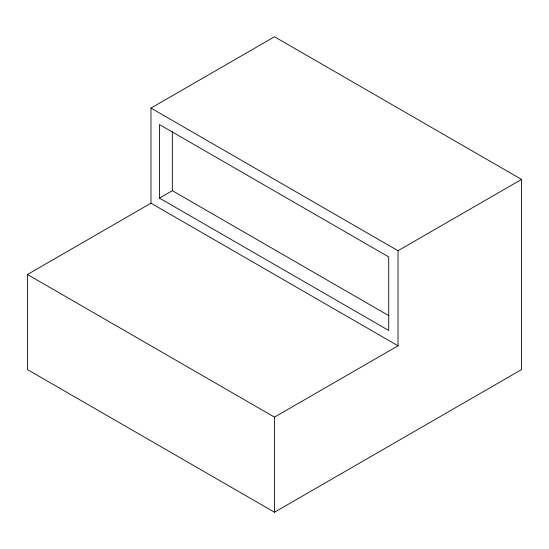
<?xml version="1.0" encoding="UTF-8"?>
<svg xmlns="http://www.w3.org/2000/svg" width="549" height="549" viewBox="0 0 549 549"><rect width="100%" height="100%" fill="white"/><g stroke="black" fill="none" stroke-linecap="round" stroke-linejoin="round"><path stroke-width="0.82" d="M150.975 108.091L274.5 36.776L521.55 179.413L521.55 369.587L274.5 512.224L27.45 369.587L27.45 274.5L150.975 203.185L398.025 345.815L398.025 250.728L150.975 108.091L150.975 203.185M159.478 198.114L388.726 330.471L388.726 256.925L159.478 124.568L159.478 198.114L172.345 190.688L388.98 315.757M398.025 250.728L521.55 179.413M27.45 274.5L274.5 417.13L398.025 345.815M274.5 417.13L274.5 512.224M172.345 131.678L172.345 190.688"/></g></svg>
